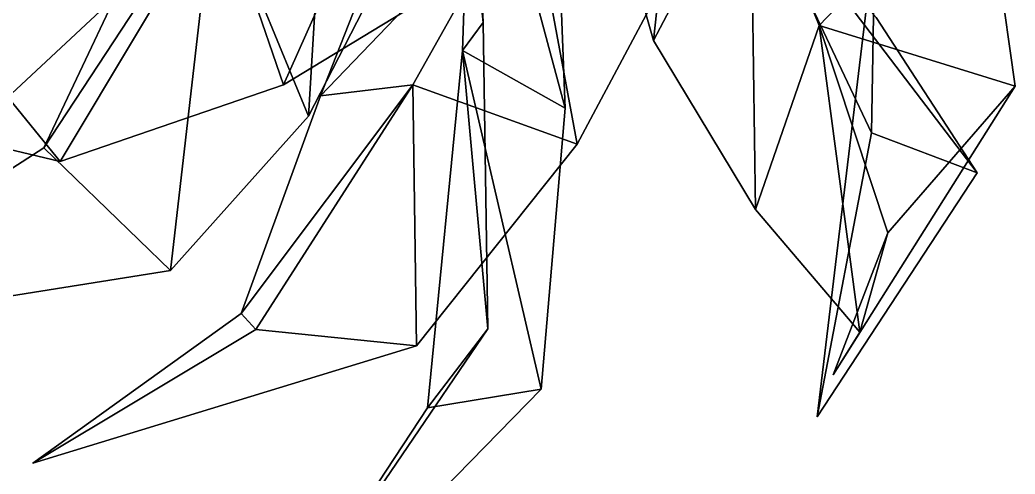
# Model space of a CAD drawing. Header units: metres. Extents: x -219 to 389, y -251 to 301.
# Drawn here: x 337.6 to 362, y -58.02 to -46.9 of the extents above; entities that cross this region are included whole.
import ezdxf

# ---------------------------------------------------------------- set-up
doc = ezdxf.new("R2010")
doc.units = ezdxf.units.M

msp = doc.modelspace()

# ---------------------------------------------------------------- linework, layer by layer
at = {"layer": 'Breeder_Leaf', "color": 3}
for points in [[(345.3344, -38.4218, 879.0131), (344.675, -49.2567, 877.5887), (342.3724, -43.6615, 882.8407)], [(345.3344, -38.4218, 879.0131), (342.3724, -43.6615, 882.8407), (344.675, -49.2567, 877.5887)], [(347.1941, -44.3532, 872.9268), (344.675, -49.2567, 877.5887), (345.3344, -38.4218, 879.0131)], [(347.1941, -44.3532, 872.9268), (345.3344, -38.4218, 879.0131), (344.675, -49.2567, 877.5887)], [(353.1349, -47.3993, 889.7804), (351.9111, -43.1044, 892.0817), (354.0267, -39.1915, 889.5268)], [(353.1349, -47.3993, 889.7804), (354.0267, -39.1915, 889.5268), (351.9111, -43.1044, 892.0817)], [(353.1349, -47.3993, 889.7804), (354.0267, -39.1915, 889.5268), (355.5102, -42.88, 886.1258)], [(353.1349, -47.3993, 889.7804), (355.5102, -42.88, 886.1258), (354.0267, -39.1915, 889.5268)], [(348.6895, -40.5784, 875.4042), (348.9562, -46.9553, 883.7495), (348.1892, -39.7339, 882.9543)], [(348.6895, -40.5784, 875.4042), (348.1892, -39.7339, 882.9543), (348.9562, -46.9553, 883.7495)], [(348.6895, -40.5784, 875.4042), (350.971, -49.05681, 868.8642), (348.4511, -47.6461, 876.3376)], [(348.6895, -40.5784, 875.4042), (348.4511, -47.6461, 876.3376), (350.971, -49.05681, 868.8642)], [(348.9562, -46.9553, 883.7495), (348.6895, -40.5784, 875.4042), (348.4511, -47.6461, 876.3376)], [(348.9562, -46.9553, 883.7495), (348.4511, -47.6461, 876.3376), (348.6895, -40.5784, 875.4042)], [(350.6981, -42.06846, 867.0718), (350.971, -49.05681, 868.8642), (348.6895, -40.5784, 875.4042)], [(350.6981, -42.06846, 867.0718), (348.6895, -40.5784, 875.4042), (350.971, -49.05681, 868.8642)], [(347.4587, -40.8903, 892.0613), (344.0663, -48.4845, 888.5493), (342.4756, -43.8708, 893.0034)], [(347.4587, -40.8903, 892.0613), (342.4756, -43.8708, 893.0034), (344.0663, -48.4845, 888.5493)], [(348.9268, -45.5301, 886.7899), (344.0663, -48.4845, 888.5493), (347.4587, -40.8903, 892.0613)], [(348.9268, -45.5301, 886.7899), (347.4587, -40.8903, 892.0613), (344.0663, -48.4845, 888.5493)], [(355.5102, -42.88, 886.1258), (355.6318, -51.5431, 886.19), (353.1349, -47.3993, 889.7804)], [(355.5102, -42.88, 886.1258), (353.1349, -47.3993, 889.7804), (355.6318, -51.5431, 886.19)], [(355.5102, -42.88, 886.1258), (361.1984, -42.8597, 879.1144), (357.1912, -47.0294, 882.3101)], [(355.5102, -42.88, 886.1258), (357.1912, -47.0294, 882.3101), (361.1984, -42.8597, 879.1144)], [(355.6318, -51.5431, 886.19), (355.5102, -42.88, 886.1258), (357.1912, -47.0294, 882.3101)], [(355.6318, -51.5431, 886.19), (357.1912, -47.0294, 882.3101), (355.5102, -42.88, 886.1258)], [(361.1984, -42.8597, 879.1144), (361.9979, -48.5191, 876.3604), (357.1912, -47.0294, 882.3101)], [(361.1984, -42.8597, 879.1144), (357.1912, -47.0294, 882.3101), (361.9979, -48.5191, 876.3604)], [(350.0646, -43.4535, 889.5181), (344.9703, -48.7581, 894.098), (347.1428, -43.2237, 895.0708)], [(350.0646, -43.4535, 889.5181), (347.1428, -43.2237, 895.0708), (344.9703, -48.7581, 894.098)], [(355.4525, -43.2751, 864.7285), (358.5589, -44.8767, 855.9496), (358.4802, -49.6588, 859.3769)], [(355.4525, -43.2751, 864.7285), (358.4802, -49.6588, 859.3769), (358.5589, -44.8767, 855.9496)], [(358.4802, -49.6588, 859.3769), (361.0667, -50.6439, 864.3911), (355.4525, -43.2751, 864.7285)], [(358.4802, -49.6588, 859.3769), (355.4525, -43.2751, 864.7285), (361.0667, -50.6439, 864.3911)], [(355.4525, -43.2751, 864.7285), (361.0667, -50.6439, 864.3911), (358.5912, -46.8369, 870.4844)], [(355.4525, -43.2751, 864.7285), (358.5912, -46.8369, 870.4844), (361.0667, -50.6439, 864.3911)], [(342.3724, -43.6615, 882.8407), (341.2916, -53.0334, 883.3747), (338.188, -50.02848, 887.3697)], [(342.3724, -43.6615, 882.8407), (338.188, -50.02848, 887.3697), (341.2916, -53.0334, 883.3747)], [(338.188, -50.02848, 887.3697), (339.9383, -46.3306, 891.3779), (342.3724, -43.6615, 882.8407)], [(338.188, -50.02848, 887.3697), (342.3724, -43.6615, 882.8407), (339.9383, -46.3306, 891.3779)], [(344.675, -49.2567, 877.5887), (341.2916, -53.0334, 883.3747), (342.3724, -43.6615, 882.8407)], [(344.675, -49.2567, 877.5887), (342.3724, -43.6615, 882.8407), (341.2916, -53.0334, 883.3747)], [(344.9703, -48.7581, 894.098), (350.0646, -43.4535, 889.5181), (347.2327, -48.4827, 888.3827)], [(344.9703, -48.7581, 894.098), (347.2327, -48.4827, 888.3827), (350.0646, -43.4535, 889.5181)], [(350.0646, -43.4535, 889.5181), (351.26, -49.9383, 883.351), (347.2327, -48.4827, 888.3827)], [(350.0646, -43.4535, 889.5181), (347.2327, -48.4827, 888.3827), (351.26, -49.9383, 883.351)], [(354.0584, -44.6939, 883.6886), (351.26, -49.9383, 883.351), (350.0646, -43.4535, 889.5181)], [(354.0584, -44.6939, 883.6886), (350.0646, -43.4535, 889.5181), (351.26, -49.9383, 883.351)], [(342.4756, -43.8708, 893.0034), (338.5902, -50.3644, 891.1437), (336.0641, -47.2658, 893.8939)], [(342.4756, -43.8708, 893.0034), (336.0641, -47.2658, 893.8939), (338.5902, -50.3644, 891.1437)], [(336.0641, -47.2658, 893.8939), (337.0553, -45.4744, 898.1503), (342.4756, -43.8708, 893.0034)], [(336.0641, -47.2658, 893.8939), (342.4756, -43.8708, 893.0034), (337.0553, -45.4744, 898.1503)], [(344.0663, -48.4845, 888.5493), (338.5902, -50.3644, 891.1437), (342.4756, -43.8708, 893.0034)], [(344.0663, -48.4845, 888.5493), (342.4756, -43.8708, 893.0034), (338.5902, -50.3644, 891.1437)], [(358.5589, -44.8767, 855.9496), (357.1456, -56.6161, 854.2147), (358.4802, -49.6588, 859.3769)], [(358.5589, -44.8767, 855.9496), (358.4802, -49.6588, 859.3769), (357.1456, -56.6161, 854.2147)], [(330.9835, -54.6759, 889.194), (339.9383, -46.3306, 891.3779), (338.188, -50.02848, 887.3697)], [(330.9835, -54.6759, 889.194), (338.188, -50.02848, 887.3697), (339.9383, -46.3306, 891.3779)], [(348.4511, -47.6461, 876.3376), (349.0767, -54.4643, 882.5868), (348.9562, -46.9553, 883.7495)], [(348.4511, -47.6461, 876.3376), (348.9562, -46.9553, 883.7495), (349.0767, -54.4643, 882.5868)], [(357.1912, -47.0294, 882.3101), (358.1946, -54.5431, 881.3209), (355.6318, -51.5431, 886.19)], [(357.1912, -47.0294, 882.3101), (355.6318, -51.5431, 886.19), (358.1946, -54.5431, 881.3209)], [(357.1912, -47.0294, 882.3101), (361.9979, -48.5191, 876.3604), (358.8802, -52.1082, 877.3322)], [(357.1912, -47.0294, 882.3101), (358.8802, -52.1082, 877.3322), (361.9979, -48.5191, 876.3604)], [(358.8802, -52.1082, 877.3322), (358.1946, -54.5431, 881.3209), (357.1912, -47.0294, 882.3101)], [(358.8802, -52.1082, 877.3322), (357.1912, -47.0294, 882.3101), (358.1946, -54.5431, 881.3209)], [(338.5902, -50.3644, 891.1437), (329.0668, -48.09626, 892.2807), (336.0641, -47.2658, 893.8939)], [(338.5902, -50.3644, 891.1437), (336.0641, -47.2658, 893.8939), (329.0668, -48.09626, 892.2807)], [(348.4511, -47.6461, 876.3376), (350.3827, -55.9416, 872.2465), (347.5919, -56.4026, 877.4061)], [(348.4511, -47.6461, 876.3376), (347.5919, -56.4026, 877.4061), (350.3827, -55.9416, 872.2465)], [(347.5919, -56.4026, 877.4061), (349.0767, -54.4643, 882.5868), (348.4511, -47.6461, 876.3376)], [(347.5919, -56.4026, 877.4061), (348.4511, -47.6461, 876.3376), (349.0767, -54.4643, 882.5868)], [(350.971, -49.05681, 868.8642), (350.3827, -55.9416, 872.2465), (348.4511, -47.6461, 876.3376)], [(350.971, -49.05681, 868.8642), (348.4511, -47.6461, 876.3376), (350.3827, -55.9416, 872.2465)], [(343.3887, -54.4795, 886.7431), (343.0254, -54.08792, 891.4359), (347.2327, -48.4827, 888.3827)], [(343.3887, -54.4795, 886.7431), (347.2327, -48.4827, 888.3827), (343.0254, -54.08792, 891.4359)], [(347.2327, -48.4827, 888.3827), (343.0254, -54.08792, 891.4359), (344.9703, -48.7581, 894.098)], [(347.2327, -48.4827, 888.3827), (344.9703, -48.7581, 894.098), (343.0254, -54.08792, 891.4359)], [(347.2327, -48.4827, 888.3827), (347.3276, -54.8825, 883.938), (343.3887, -54.4795, 886.7431)], [(347.2327, -48.4827, 888.3827), (343.3887, -54.4795, 886.7431), (347.3276, -54.8825, 883.938)], [(351.26, -49.9383, 883.351), (347.3276, -54.8825, 883.938), (347.2327, -48.4827, 888.3827)], [(351.26, -49.9383, 883.351), (347.2327, -48.4827, 888.3827), (347.3276, -54.8825, 883.938)], [(361.9979, -48.5191, 876.3604), (357.5402, -55.592, 871.1418), (358.8802, -52.1082, 877.3322)], [(361.9979, -48.5191, 876.3604), (358.8802, -52.1082, 877.3322), (357.5402, -55.592, 871.1418)], [(357.1456, -56.6161, 854.2147), (361.0667, -50.6439, 864.3911), (358.4802, -49.6588, 859.3769)], [(357.1456, -56.6161, 854.2147), (358.4802, -49.6588, 859.3769), (361.0667, -50.6439, 864.3911)], [(341.2916, -53.0334, 883.3747), (330.9835, -54.6759, 889.194), (338.188, -50.02848, 887.3697)], [(341.2916, -53.0334, 883.3747), (338.188, -50.02848, 887.3697), (330.9835, -54.6759, 889.194)], [(357.5402, -55.592, 871.1418), (358.1946, -54.5431, 881.3209), (358.8802, -52.1082, 877.3322)], [(357.5402, -55.592, 871.1418), (358.8802, -52.1082, 877.3322), (358.1946, -54.5431, 881.3209)], [(337.9187, -57.753, 883.3346), (343.0254, -54.08792, 891.4359), (343.3887, -54.4795, 886.7431)], [(337.9187, -57.753, 883.3346), (343.3887, -54.4795, 886.7431), (343.0254, -54.08792, 891.4359)], [(347.3276, -54.8825, 883.938), (337.9187, -57.753, 883.3346), (343.3887, -54.4795, 886.7431)], [(347.3276, -54.8825, 883.938), (343.3887, -54.4795, 886.7431), (337.9187, -57.753, 883.3346)], [(342.7744, -63.7222, 877.1858), (349.0767, -54.4643, 882.5868), (347.5919, -56.4026, 877.4061)], [(342.7744, -63.7222, 877.1858), (347.5919, -56.4026, 877.4061), (349.0767, -54.4643, 882.5868)], [(350.3827, -55.9416, 872.2465), (342.7744, -63.7222, 877.1858), (347.5919, -56.4026, 877.4061)], [(350.3827, -55.9416, 872.2465), (347.5919, -56.4026, 877.4061), (342.7744, -63.7222, 877.1858)]]:
    msp.add_3dface(points, dxfattribs=at)

doc.saveas('drawing.dxf')
